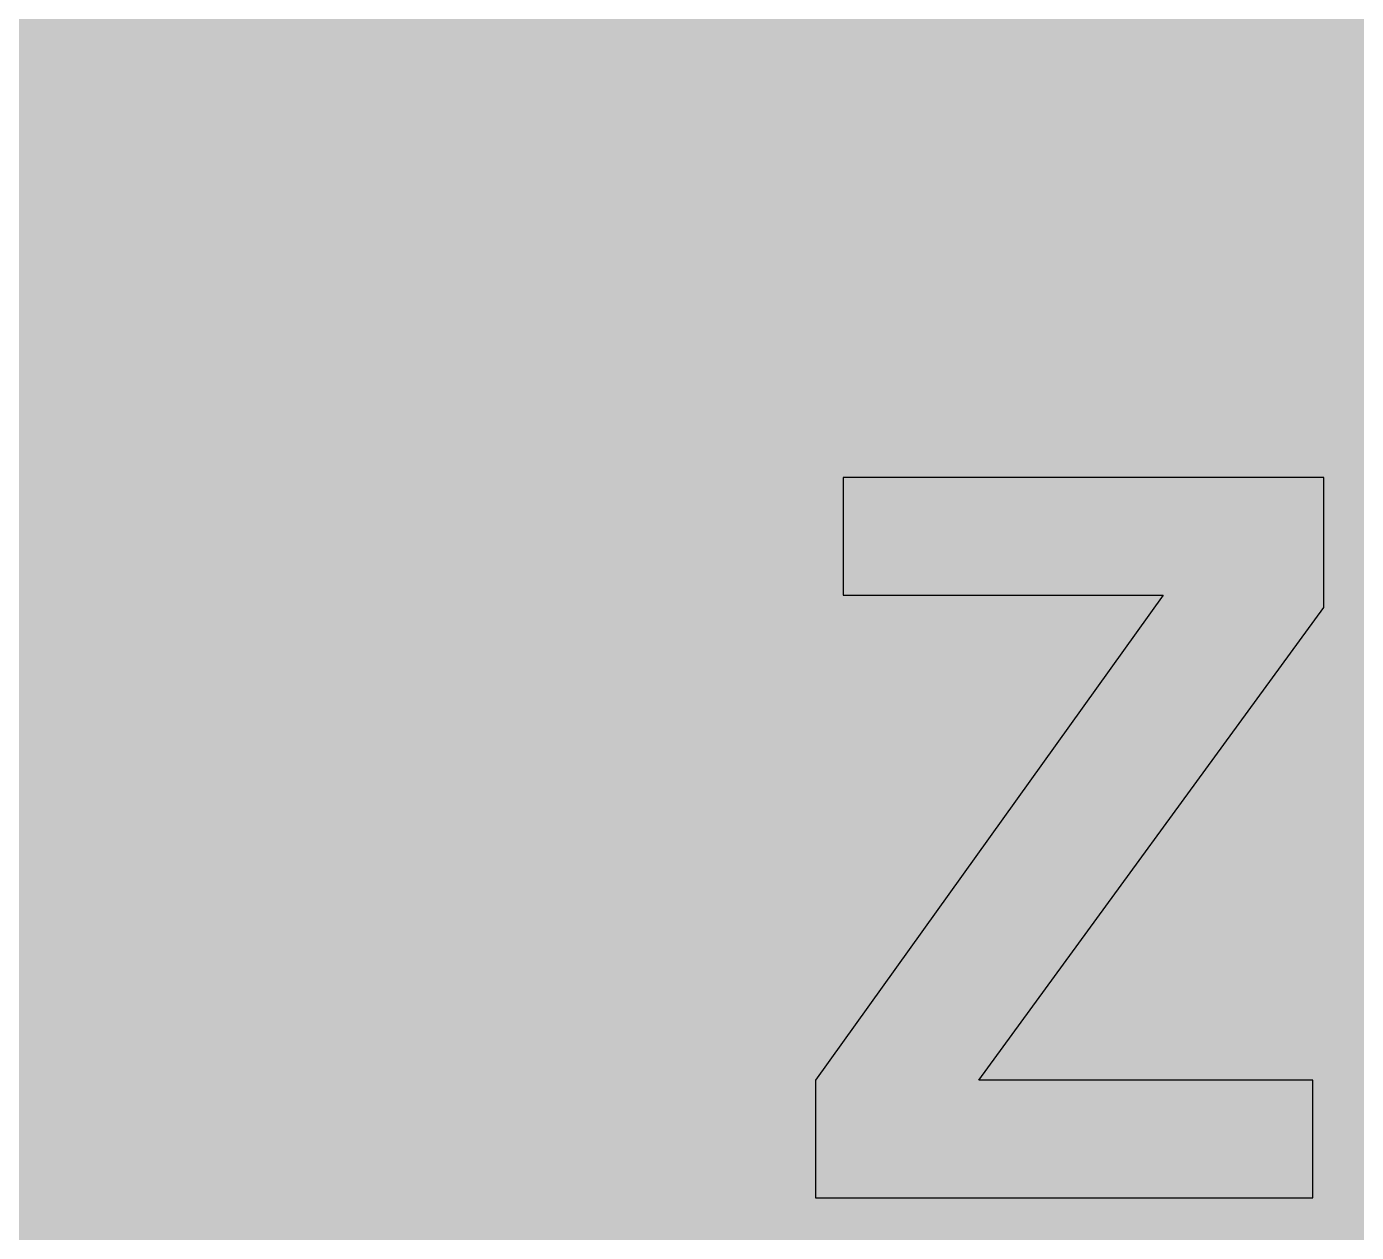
# Model space of a CAD drawing. Header units: millimetres. Extents: x 0 to 212, y 0 to 116.
# Drawn here: x 92.63 to 129.89, y 24.48 to 58.26 of the extents above; entities that cross this region are included whole.
import ezdxf

# ---------------------------------------------------------------- set-up
doc = ezdxf.new("R2010")
doc.units = ezdxf.units.MM

msp = doc.modelspace()

# ---------------------------------------------------------------- hatches: boundary and pattern name
for color, points in [(254, [(14.1633, 0.0536), (13.9878, 0.0533), (13.8125, 0.0559), (13.6373, 0.061), (13.462, 0.0686), (13.2893, 0.0787), (13.114, 0.0914), (12.9413, 0.1041), (12.7686, 0.1219), (12.5959, 0.1397), (12.4231, 0.16), (12.2504, 0.1829), (12.0777, 0.2057), (11.9075, 0.2337), (11.7373, 0.2616), (11.5672, 0.2921), (11.397, 0.3251), (11.2268, 0.3607), (11.0592, 0.3988), (10.8915, 0.4369), (10.7239, 0.4775), (10.5562, 0.5207), (10.3886, 0.5664), (10.2235, 0.6121), (10.0584, 0.6629), (9.8933, 0.7137), (9.7307, 0.7671), (9.5682, 0.8204), (9.4056, 0.8788), (9.2431, 0.9373), (9.083, 0.9982), (8.923, 1.0617), (8.763, 1.1252), (8.6055, 1.1938), (8.4455, 1.2624), (8.2906, 1.331), (8.1331, 1.4046), (7.9781, 1.4783), (7.8232, 1.5545), (7.6708, 1.6332), (7.5184, 1.7145), (7.366, 1.7958), (7.2161, 1.8796), (7.0663, 1.966), (6.919, 2.0523), (6.7716, 2.1438), (6.6243, 2.2352), (6.4795, 2.3266), (6.3348, 2.4232), (6.19, 2.5197), (6.0477, 2.6187), (5.908, 2.7178), (5.7683, 2.8194), (5.6286, 2.9235), (5.4915, 3.0302), (5.3543, 3.1369), (5.2197, 3.2461), (5.0851, 3.3579), (4.953, 3.4722), (4.8209, 3.5865), (4.6914, 3.7033), (4.5644, 3.8202), (4.4348, 3.9395), (4.3104, 4.0615), (4.1859, 4.1859), (4.0615, 4.3104), (3.9395, 4.4348), (3.8202, 4.5618), (3.7033, 4.6914), (3.5865, 4.8209), (3.4722, 4.953), (3.3579, 5.0851), (3.2487, 5.2197), (3.1369, 5.3543), (3.0302, 5.4915), (2.9235, 5.6286), (2.8194, 5.7683), (2.7178, 5.908), (2.6187, 6.0477), (2.5197, 6.19), (2.4232, 6.3348), (2.3266, 6.477), (2.2352, 6.6243), (2.1438, 6.7691), (2.0523, 6.919), (1.966, 7.0663), (1.8796, 7.2161), (1.7958, 7.366), (1.7145, 7.5184), (1.6332, 7.6708), (1.5545, 7.8232), (1.4783, 7.9781), (1.4046, 8.1331), (1.331, 8.2906), (1.2598, 8.4455), (1.1913, 8.603), (1.1252, 8.763), (1.0592, 8.923), (0.9982, 9.083), (0.9373, 9.2431), (0.8763, 9.4056), (0.8204, 9.5682), (0.7645, 9.7307), (0.7112, 9.8933), (0.6604, 10.0584), (0.6121, 10.2235), (0.5639, 10.3911), (0.5207, 10.5562), (0.4775, 10.7239), (0.4343, 10.8915), (0.3962, 11.0592), (0.3607, 11.2268), (0.3251, 11.397), (0.2921, 11.5672), (0.2616, 11.7373), (0.2311, 11.9075), (0.2057, 12.0802), (0.1803, 12.2504), (0.1575, 12.4231), (0.1372, 12.5959), (0.1194, 12.7686), (0.1041, 12.9413), (0.0889, 13.1166), (0.0787, 13.2893), (0.0686, 13.4645), (0.061, 13.6373), (0.0559, 13.8125), (0.0508, 13.9878), (0.0508, 14.163), (0.0522, 102.3592), (0.0508, 102.5322), (0.0559, 102.7074), (0.061, 102.8827), (0.0686, 103.058), (0.0787, 103.2307), (0.0889, 103.4059), (0.1041, 103.5787), (0.1194, 103.7514), (0.1372, 103.9241), (0.1575, 104.0968), (0.1803, 104.2695), (0.2057, 104.4423), (0.2311, 104.6124), (0.2616, 104.7826), (0.2921, 104.9528), (0.3251, 105.123), (0.3607, 105.2932), (0.3962, 105.4608), (0.4343, 105.6284), (0.4775, 105.7961), (0.5207, 105.9637), (0.5639, 106.1314), (0.6121, 106.2965), (0.6604, 106.4616), (0.7112, 106.6267), (0.7645, 106.7892), (0.8204, 106.9518), (0.8763, 107.1143), (0.9373, 107.2769), (0.9982, 107.4369), (1.0592, 107.5969), (1.1252, 107.757), (1.1913, 107.9144), (1.2598, 108.0745), (1.331, 108.2294), (1.4046, 108.3869), (1.4783, 108.5418), (1.5545, 108.6968), (1.6332, 108.8492), (1.7145, 109.0016), (1.7958, 109.154), (1.8796, 109.3038), (1.966, 109.4537), (2.0523, 109.601), (2.1438, 109.7483), (2.2352, 109.8956), (2.3266, 110.0404), (2.4232, 110.1852), (2.5197, 110.33), (2.6187, 110.4722), (2.7178, 110.6119), (2.8194, 110.7516), (2.9235, 110.8913), (3.0302, 111.0285), (3.1369, 111.1656), (3.2487, 111.3003), (3.3579, 111.4349), (3.4722, 111.567), (3.5865, 111.699), (3.7033, 111.8286), (3.8202, 111.9556), (3.9395, 112.0851), (4.0615, 112.2096), (4.1859, 112.334), (4.3104, 112.4585), (4.4348, 112.5804), (4.5644, 112.6998), (4.6914, 112.8166), (4.8209, 112.9335), (4.953, 113.0478), (5.0851, 113.1621), (5.2197, 113.2713), (5.3543, 113.3831), (5.4915, 113.4897), (5.6286, 113.5964), (5.7683, 113.7006), (5.908, 113.8022), (6.0477, 113.9012), (6.19, 114.0003), (6.3348, 114.0968), (6.4795, 114.1933), (6.6243, 114.2848), (6.7716, 114.3762), (6.919, 114.4676), (7.0663, 114.554), (7.2161, 114.6404), (7.366, 114.7242), (7.5184, 114.8055), (7.6708, 114.8867), (7.8232, 114.9655), (7.9781, 115.0417), (8.1331, 115.1153), (8.2906, 115.189), (8.4455, 115.2601), (8.6055, 115.3287), (8.763, 115.3947), (8.923, 115.4608), (9.083, 115.5217), (9.2431, 115.5827), (9.4056, 115.6437), (9.5682, 115.6995), (9.7307, 115.7554), (9.8933, 115.8088), (10.0584, 115.8596), (10.2235, 115.9078), (10.3886, 115.9561), (10.5562, 115.9993), (10.7239, 116.0424), (10.8915, 116.0856), (11.0592, 116.1237), (11.2268, 116.1593), (11.397, 116.1948), (11.5672, 116.2279), (11.7373, 116.2583), (11.9075, 116.2888), (12.0777, 116.3142), (12.2504, 116.3396), (12.4231, 116.3625), (12.5959, 116.3828), (12.7686, 116.4006), (12.9413, 116.4158), (13.114, 116.4311), (13.2893, 116.4412), (13.462, 116.4514), (13.6373, 116.459), (13.8125, 116.4641), (13.9878, 116.4692), (14.163, 116.4692), (197.6078, 116.4703), (197.7822, 116.4692), (197.9574, 116.4641), (198.1327, 116.459), (198.3054, 116.4514), (198.4807, 116.4412), (198.6534, 116.4311), (198.8287, 116.4158), (199.0014, 116.4006), (199.1741, 116.3828), (199.3468, 116.3625), (199.5195, 116.3396), (199.6897, 116.3142), (199.8624, 116.2888), (200.0326, 116.2583), (200.2028, 116.2279), (200.373, 116.1948), (200.5432, 116.1593), (200.7108, 116.1237), (200.8784, 116.0856), (201.0461, 116.0424), (201.2137, 115.9993), (201.3788, 115.9561), (201.5465, 115.9078), (201.7116, 115.8596), (201.8767, 115.8088), (202.0392, 115.7554), (202.2018, 115.6995), (202.3643, 115.6437), (202.5269, 115.5827), (202.6869, 115.5217), (202.8469, 115.4608), (203.007, 115.3947), (203.167, 115.3287), (203.3245, 115.2601), (203.4794, 115.189), (203.6369, 115.1153), (203.7918, 115.0417), (203.9468, 114.9655), (204.0992, 114.8867), (204.2516, 114.8055), (204.404, 114.7242), (204.5538, 114.6404), (204.7037, 114.554), (204.8535, 114.4676), (205.0009, 114.3762), (205.1456, 114.2848), (205.293, 114.1933), (205.4352, 114.0968), (205.58, 114.0003), (205.7222, 113.9012), (205.8619, 113.8022), (206.0016, 113.7006), (206.1413, 113.5964), (206.2785, 113.4897), (206.4156, 113.3831), (206.5503, 113.2713), (206.6849, 113.1621), (206.817, 113.0478), (206.949, 112.9335), (207.0786, 112.8166), (207.2081, 112.6998), (207.3351, 112.5804), (207.4596, 112.4585), (207.584, 112.334), (207.7085, 112.2096), (207.8304, 112.0851), (207.9498, 111.9556), (208.0666, 111.8286), (208.1835, 111.699), (208.2978, 111.567), (208.4121, 111.4349), (208.5238, 111.3003), (208.6331, 111.1656), (208.7397, 111.0285), (208.8464, 110.8913), (208.9506, 110.7516), (209.0522, 110.6119), (209.1512, 110.4722), (209.2503, 110.33), (209.3468, 110.1852), (209.4433, 110.0404), (209.5348, 109.8956), (209.6262, 109.7483), (209.7176, 109.601), (209.804, 109.4537), (209.8904, 109.3038), (209.9742, 109.154), (210.0555, 109.0016), (210.1367, 108.8492), (210.2155, 108.6968), (210.2917, 108.5418), (210.3653, 108.3869), (210.439, 108.2294), (210.5076, 108.0745), (210.5762, 107.9144), (210.6447, 107.757), (210.7082, 107.5969), (210.7717, 107.4369), (210.8327, 107.2769), (210.8911, 107.1143), (210.9495, 106.9518), (211.0029, 106.7892), (211.0562, 106.6267), (211.107, 106.4616), (211.1578, 106.2965), (211.2035, 106.1314), (211.2493, 105.9637), (211.2924, 105.7961), (211.3331, 105.6284), (211.3712, 105.4608), (211.4093, 105.2932), (211.4448, 105.123), (211.4779, 104.9528), (211.5083, 104.7826), (211.5363, 104.6124), (211.5642, 104.4423), (211.5871, 104.2695), (211.6099, 104.0968), (211.6303, 103.9241), (211.648, 103.7514), (211.6658, 103.5787), (211.6785, 103.4059), (211.6912, 103.2307), (211.7014, 103.058), (211.709, 102.8827), (211.7141, 102.7074), (211.7166, 102.5322), (211.7166, 102.3569), (211.7189, 14.1647), (211.7166, 13.9878), (211.7141, 13.8125), (211.709, 13.6373), (211.7014, 13.4645), (211.6912, 13.2893), (211.6785, 13.1166), (211.6658, 12.9413), (211.648, 12.7686), (211.6303, 12.5959), (211.6099, 12.4231), (211.5871, 12.2504), (211.5642, 12.0802), (211.5363, 11.9075), (211.5083, 11.7373), (211.4779, 11.5672), (211.4448, 11.397), (211.4093, 11.2268), (211.3712, 11.0592), (211.3331, 10.8915), (211.2924, 10.7239), (211.2493, 10.5562), (211.2035, 10.3911), (211.1578, 10.2235), (211.107, 10.0584), (211.0562, 9.8933), (211.0029, 9.7307), (210.9495, 9.5682), (210.8911, 9.4056), (210.8327, 9.2431), (210.7717, 9.083), (210.7082, 8.923), (210.6447, 8.763), (210.5762, 8.603), (210.5076, 8.4455), (210.439, 8.2906), (210.3653, 8.1331), (210.2917, 7.9781), (210.2155, 7.8232), (210.1367, 7.6708), (210.0555, 7.5184), (209.9742, 7.366), (209.8904, 7.2161), (209.804, 7.0663), (209.7176, 6.919), (209.6262, 6.7691), (209.5348, 6.6243), (209.4433, 6.477), (209.3468, 6.3348), (209.2503, 6.19), (209.1512, 6.0477), (209.0522, 5.908), (208.9506, 5.7683), (208.8464, 5.6286), (208.7397, 5.4915), (208.6331, 5.3543), (208.5238, 5.2197), (208.4121, 5.0851), (208.2978, 4.953), (208.1835, 4.8209), (208.0666, 4.6914), (207.9498, 4.5618), (207.8304, 4.4348), (207.7085, 4.3104), (207.584, 4.1859), (207.4596, 4.0615), (207.3351, 3.9395), (207.2081, 3.8202), (207.0786, 3.7033), (206.949, 3.5865), (206.817, 3.4722), (206.6849, 3.3579), (206.5503, 3.2461), (206.4156, 3.1369), (206.2785, 3.0302), (206.1413, 2.9235), (206.0016, 2.8194), (205.8619, 2.7178), (205.7222, 2.6187), (205.58, 2.5197), (205.4352, 2.4232), (205.293, 2.3266), (205.1456, 2.2352), (205.0009, 2.1438), (204.8535, 2.0523), (204.7037, 1.966), (204.5538, 1.8796), (204.404, 1.7958), (204.2516, 1.7145), (204.0992, 1.6332), (203.9468, 1.5545), (203.7918, 1.4783), (203.6369, 1.4046), (203.4794, 1.331), (203.3245, 1.2624), (203.167, 1.1938), (203.007, 1.1252), (202.8469, 1.0617), (202.6869, 0.9982), (202.5269, 0.9373), (202.3643, 0.8788), (202.2018, 0.8204), (202.0392, 0.7671), (201.8767, 0.7137), (201.7116, 0.6629), (201.5465, 0.6121), (201.3788, 0.5664), (201.2137, 0.5207), (201.0461, 0.4775), (200.8784, 0.4369), (200.7108, 0.3988), (200.5432, 0.3607), (200.373, 0.3251), (200.2028, 0.2921), (200.0326, 0.2616), (199.8624, 0.2337), (199.6897, 0.2057), (199.5195, 0.1829), (199.3468, 0.16), (199.1741, 0.1397), (199.0014, 0.1219), (198.8287, 0.1041), (198.6534, 0.0914), (198.4807, 0.0787), (198.3054, 0.0686), (198.1327, 0.061), (197.9574, 0.0559), (197.7822, 0.0533), (197.6069, 0.0533)]), (59, [(128.9763, 41.9844), (128.9763, 45.6322), (115.51, 45.6322), (115.51, 42.333), (124.4741, 42.333), (114.7339, 28.751), (114.7339, 25.4536), (128.6648, 25.4536), (128.6648, 28.751), (119.3133, 28.751)])]:
    msp.add_hatch(color=color).paths.add_polyline_path(points)
h = msp.add_hatch(color=59)
edge = h.paths.add_edge_path()
edge.add_line((102.2382, 42.7602), (102.3696, 42.7584))
edge.add_line((102.3696, 42.7584), (102.4992, 42.7584))
edge.add_line((102.4992, 42.7584), (102.6262, 42.7558))
edge.add_line((102.6262, 42.7558), (102.7506, 42.7507))
edge.add_line((102.7506, 42.7507), (102.8751, 42.7482))
edge.add_line((102.8751, 42.7482), (102.997, 42.7431))
edge.add_line((102.997, 42.7431), (103.1164, 42.7355))
edge.add_line((103.1164, 42.7355), (103.2332, 42.7279))
edge.add_line((103.2332, 42.7279), (103.3501, 42.7203))
edge.add_line((103.3501, 42.7203), (103.4618, 42.7101))
edge.add_line((103.4618, 42.7101), (103.5736, 42.6999))
edge.add_line((103.5736, 42.6999), (103.6828, 42.6872))
edge.add_line((103.6828, 42.6872), (103.7895, 42.672))
edge.add_line((103.7895, 42.672), (103.8962, 42.6593))
edge.add_line((103.8962, 42.6593), (103.9978, 42.6415))
edge.add_line((103.9978, 42.6415), (104.0994, 42.6237))
edge.add_line((104.0994, 42.6237), (104.1984, 42.606))
edge.add_line((104.1984, 42.606), (104.2949, 42.5856))
edge.add_line((104.2949, 42.5856), (104.3889, 42.5628))
edge.add_line((104.3889, 42.5628), (104.4829, 42.5374))
edge.add_line((104.4829, 42.5374), (104.5743, 42.512))
edge.add_line((104.5743, 42.512), (104.6607, 42.4866))
edge.add_line((104.6607, 42.4866), (104.7471, 42.4586))
edge.add_line((104.7471, 42.4586), (104.8334, 42.4282))
edge.add_line((104.8334, 42.4282), (104.9147, 42.3951))
edge.add_line((104.9147, 42.3951), (104.996, 42.3621))
edge.add_line((104.996, 42.3621), (105.0747, 42.3266))
edge.add_line((105.0747, 42.3266), (105.1509, 42.2885))
edge.add_line((105.1509, 42.2885), (105.2246, 42.2478))
edge.add_line((105.2246, 42.2478), (105.2957, 42.2072))
edge.add_line((105.2957, 42.2072), (105.3668, 42.164))
edge.add_line((105.3668, 42.164), (105.4329, 42.1183))
edge.add_line((105.4329, 42.1183), (105.4989, 42.07))
edge.add_line((105.4989, 42.07), (105.5624, 42.0218))
edge.add_line((105.5624, 42.0218), (105.6259, 41.971))
edge.add_line((105.6259, 41.971), (105.6843, 41.9151))
edge.add_line((105.6843, 41.9151), (105.7427, 41.8592))
edge.add_line((105.7427, 41.8592), (105.7986, 41.8008))
edge.add_line((105.7986, 41.8008), (105.852, 41.7424))
edge.add_line((105.852, 41.7424), (105.9028, 41.6789))
edge.add_line((105.9028, 41.6789), (105.951, 41.6128))
edge.add_line((105.951, 41.6128), (105.9993, 41.5468))
edge.add_line((105.9993, 41.5468), (106.0425, 41.4757))
edge.add_line((106.0425, 41.4757), (106.0856, 41.4045))
edge.add_line((106.0856, 41.4045), (106.1263, 41.3283))
edge.add_line((106.1263, 41.3283), (106.1669, 41.2521))
edge.add_line((106.1669, 41.2521), (106.2025, 41.1709))
edge.add_line((106.2025, 41.1709), (106.238, 41.0896))
edge.add_line((106.238, 41.0896), (106.2685, 41.0032))
edge.add_line((106.2685, 41.0032), (106.299, 40.9169))
edge.add_line((106.299, 40.9169), (106.3295, 40.8254))
edge.add_line((106.3295, 40.8254), (106.3549, 40.7314))
edge.add_line((106.3549, 40.7314), (106.3777, 40.6349))
edge.add_line((106.3777, 40.6349), (106.4006, 40.5359))
edge.add_line((106.4006, 40.5359), (106.4209, 40.4343))
edge.add_line((106.4209, 40.4343), (106.4387, 40.3301))
edge.add_line((106.4387, 40.3301), (106.4539, 40.2234))
edge.add_line((106.4539, 40.2234), (106.4692, 40.1117))
edge.add_line((106.4692, 40.1117), (106.4793, 39.9974))
edge.add_line((106.4793, 39.9974), (106.4895, 39.8805))
edge.add_line((106.4895, 39.8805), (106.4971, 39.7612))
edge.add_line((106.4971, 39.7612), (106.5022, 39.6392))
edge.add_line((106.5022, 39.6392), (106.5047, 39.5122))
edge.add_line((106.5047, 39.5122), (106.5047, 39.3827))
edge.add_line((106.5047, 39.3827), (106.5071, 37.8322))
edge.add_line((106.5071, 37.8322), (103.5583, 37.8322))
edge.add_line((103.5583, 37.8322), (103.2815, 37.8282))
edge.add_line((103.2815, 37.8282), (103.0122, 37.8257))
edge.add_line((103.0122, 37.8257), (102.7481, 37.8181))
edge.add_line((102.7481, 37.8181), (102.4865, 37.8054))
edge.add_line((102.4865, 37.8054), (102.2299, 37.7927))
edge.add_line((102.2299, 37.7927), (101.9785, 37.7749))
edge.add_line((101.9785, 37.7749), (101.7321, 37.7546))
edge.add_line((101.7321, 37.7546), (101.4882, 37.7317))
edge.add_line((101.4882, 37.7317), (101.2495, 37.7038))
edge.add_line((101.2495, 37.7038), (101.0158, 37.6758))
edge.add_line((101.0158, 37.6758), (100.7847, 37.6428))
edge.add_line((100.7847, 37.6428), (100.5611, 37.6047))
edge.add_line((100.5611, 37.6047), (100.3402, 37.5666))
edge.add_line((100.3402, 37.5666), (100.1243, 37.5234))
edge.add_line((100.1243, 37.5234), (99.9109, 37.4802))
edge.add_line((99.9109, 37.4802), (99.7026, 37.432))
edge.add_line((99.7026, 37.432), (99.502, 37.3786))
edge.add_line((99.502, 37.3786), (99.3013, 37.3253))
edge.add_line((99.3013, 37.3253), (99.1083, 37.2669))
edge.add_line((99.1083, 37.2669), (98.9178, 37.2059))
edge.add_line((98.9178, 37.2059), (98.7323, 37.1424))
edge.add_line((98.7323, 37.1424), (98.552, 37.0738))
edge.add_line((98.552, 37.0738), (98.3742, 37.0053))
edge.add_line((98.3742, 37.0053), (98.2015, 36.9316))
edge.add_line((98.2015, 36.9316), (98.0338, 36.8529))
edge.add_line((98.0338, 36.8529), (97.8713, 36.7741))
edge.add_line((97.8713, 36.7741), (97.7113, 36.6903))
edge.add_line((97.7113, 36.6903), (97.5563, 36.6065))
edge.add_line((97.5563, 36.6065), (97.4039, 36.515))
edge.add_line((97.4039, 36.515), (97.2591, 36.4236))
edge.add_line((97.2591, 36.4236), (97.1169, 36.3296))
edge.add_line((97.1169, 36.3296), (96.9797, 36.2306))
edge.add_line((96.9797, 36.2306), (96.8451, 36.129))
edge.add_line((96.8451, 36.129), (96.7156, 36.0248))
edge.add_line((96.7156, 36.0248), (96.5911, 35.9156))
edge.add_line((96.5911, 35.9156), (96.4717, 35.8038))
edge.add_line((96.4717, 35.8038), (96.3549, 35.6895))
edge.add_line((96.3549, 35.6895), (96.2431, 35.5727))
edge.add_line((96.2431, 35.5727), (96.1365, 35.4533))
edge.add_line((96.1365, 35.4533), (96.0323, 35.3289))
edge.add_line((96.0323, 35.3289), (95.9333, 35.2019))
edge.add_line((95.9333, 35.2019), (95.8393, 35.0723))
edge.add_line((95.8393, 35.0723), (95.7478, 34.9402))
edge.add_line((95.7478, 34.9402), (95.6615, 34.8056))
edge.add_line((95.6615, 34.8056), (95.5802, 34.6659))
edge.add_line((95.5802, 34.6659), (95.504, 34.5237))
edge.add_line((95.504, 34.5237), (95.4303, 34.3764))
edge.add_line((95.4303, 34.3764), (95.3592, 34.229))
edge.add_line((95.3592, 34.229), (95.2957, 34.0766))
edge.add_line((95.2957, 34.0766), (95.2348, 33.9217))
edge.add_line((95.2348, 33.9217), (95.1789, 33.7642))
edge.add_line((95.1789, 33.7642), (95.1255, 33.6042))
edge.add_line((95.1255, 33.6042), (95.0773, 33.4391))
edge.add_line((95.0773, 33.4391), (95.0341, 33.2715))
edge.add_line((95.0341, 33.2715), (94.9935, 33.1013))
edge.add_line((94.9935, 33.1013), (94.9579, 32.9286))
edge.add_line((94.9579, 32.9286), (94.9274, 32.7508))
edge.add_line((94.9274, 32.7508), (94.8995, 32.573))
edge.add_line((94.8995, 32.573), (94.8766, 32.3901))
edge.add_line((94.8766, 32.3901), (94.8588, 32.2021))
edge.add_line((94.8588, 32.2021), (94.8436, 32.0142))
edge.add_line((94.8436, 32.0142), (94.8334, 31.8211))
edge.add_line((94.8334, 31.8211), (94.8284, 31.6255))
edge.add_line((94.8284, 31.6255), (94.8258, 31.4274))
edge.add_line((94.8258, 31.4274), (94.8284, 31.2141))
edge.add_line((94.8284, 31.2141), (94.8334, 31.0058))
edge.add_line((94.8334, 31.0058), (94.8436, 30.8026))
edge.add_line((94.8436, 30.8026), (94.8588, 30.6019))
edge.add_line((94.8588, 30.6019), (94.8766, 30.4038))
edge.add_line((94.8766, 30.4038), (94.8969, 30.2133))
edge.add_line((94.8969, 30.2133), (94.9223, 30.0228))
edge.add_line((94.9223, 30.0228), (94.9528, 29.8399))
edge.add_line((94.9528, 29.8399), (94.9858, 29.6596))
edge.add_line((94.9858, 29.6596), (95.0214, 29.4818))
edge.add_line((95.0214, 29.4818), (95.062, 29.3091))
edge.add_line((95.062, 29.3091), (95.1052, 29.1389))
edge.add_line((95.1052, 29.1389), (95.1535, 28.9738))
edge.add_line((95.1535, 28.9738), (95.2043, 28.8138))
edge.add_line((95.2043, 28.8138), (95.2602, 28.6563))
edge.add_line((95.2602, 28.6563), (95.3186, 28.5013))
edge.add_line((95.3186, 28.5013), (95.3795, 28.3515))
edge.add_line((95.3795, 28.3515), (95.443, 28.2042))
edge.add_line((95.443, 28.2042), (95.5116, 28.0619))
edge.add_line((95.5116, 28.0619), (95.5853, 27.9222))
edge.add_line((95.5853, 27.9222), (95.6589, 27.7876))
edge.add_line((95.6589, 27.7876), (95.7377, 27.6555))
edge.add_line((95.7377, 27.6555), (95.819, 27.526))
edge.add_line((95.819, 27.526), (95.9028, 27.4015))
edge.add_line((95.9028, 27.4015), (95.9917, 27.2796))
edge.add_line((95.9917, 27.2796), (96.0831, 27.1628))
edge.add_line((96.0831, 27.1628), (96.1771, 27.0485))
edge.add_line((96.1771, 27.0485), (96.2736, 26.9367))
edge.add_line((96.2736, 26.9367), (96.3752, 26.83))
edge.add_line((96.3752, 26.83), (96.4768, 26.7259))
edge.add_line((96.4768, 26.7259), (96.5835, 26.6243))
edge.add_line((96.5835, 26.6243), (96.6927, 26.5278))
edge.add_line((96.6927, 26.5278), (96.8045, 26.4338))
edge.add_line((96.8045, 26.4338), (96.9188, 26.3449))
edge.add_line((96.9188, 26.3449), (97.0382, 26.256))
edge.add_line((97.0382, 26.256), (97.1575, 26.1722))
edge.add_line((97.1575, 26.1722), (97.2795, 26.0934))
edge.add_line((97.2795, 26.0934), (97.4065, 26.0147))
edge.add_line((97.4065, 26.0147), (97.5335, 25.941))
edge.add_line((97.5335, 25.941), (97.6655, 25.8699))
edge.add_line((97.6655, 25.8699), (97.8002, 25.8013))
edge.add_line((97.8002, 25.8013), (97.9348, 25.7378))
edge.add_line((97.9348, 25.7378), (98.0745, 25.6769))
edge.add_line((98.0745, 25.6769), (98.2142, 25.6184))
edge.add_line((98.2142, 25.6184), (98.359, 25.5626))
edge.add_line((98.359, 25.5626), (98.5037, 25.5092))
edge.add_line((98.5037, 25.5092), (98.6536, 25.461))
edge.add_line((98.6536, 25.461), (98.8035, 25.4152))
edge.add_line((98.8035, 25.4152), (98.9559, 25.3695))
edge.add_line((98.9559, 25.3695), (99.1108, 25.3314))
edge.add_line((99.1108, 25.3314), (99.2683, 25.2933))
edge.add_line((99.2683, 25.2933), (99.4283, 25.2578))
edge.add_line((99.4283, 25.2578), (99.5909, 25.2273))
edge.add_line((99.5909, 25.2273), (99.7534, 25.1993))
edge.add_line((99.7534, 25.1993), (99.9185, 25.1714))
edge.add_line((99.9185, 25.1714), (100.0887, 25.1485))
edge.add_line((100.0887, 25.1485), (100.2563, 25.1282))
edge.add_line((100.2563, 25.1282), (100.4291, 25.1104))
edge.add_line((100.4291, 25.1104), (100.6043, 25.0977))
edge.add_line((100.6043, 25.0977), (100.7796, 25.085))
edge.add_line((100.7796, 25.085), (100.9574, 25.0749))
edge.add_line((100.9574, 25.0749), (101.1352, 25.0698))
edge.add_line((101.1352, 25.0698), (101.3155, 25.0647))
edge.add_line((101.3155, 25.0647), (101.4984, 25.0647))
edge.add_line((101.4984, 25.0647), (101.6356, 25.0647))
edge.add_line((101.6356, 25.0647), (101.7676, 25.0673))
edge.add_line((101.7676, 25.0673), (101.8997, 25.0723))
edge.add_line((101.8997, 25.0723), (102.0293, 25.08))
edge.add_line((102.0293, 25.08), (102.1588, 25.0876))
edge.add_line((102.1588, 25.0876), (102.2833, 25.0977))
edge.add_line((102.2833, 25.0977), (102.4077, 25.1104))
edge.add_line((102.4077, 25.1104), (102.5296, 25.1231))
edge.add_line((102.5296, 25.1231), (102.6516, 25.1384))
edge.add_line((102.6516, 25.1384), (102.7709, 25.1562))
edge.add_line((102.7709, 25.1562), (102.8878, 25.1765))
edge.add_line((102.8878, 25.1765), (103.0021, 25.1968))
edge.add_line((103.0021, 25.1968), (103.1164, 25.2171))
edge.add_line((103.1164, 25.2171), (103.2281, 25.2425))
edge.add_line((103.2281, 25.2425), (103.3374, 25.2679))
edge.add_line((103.3374, 25.2679), (103.4466, 25.2959))
edge.add_line((103.4466, 25.2959), (103.5533, 25.3238))
edge.add_line((103.5533, 25.3238), (103.6574, 25.3543))
edge.add_line((103.6574, 25.3543), (103.7615, 25.3848))
edge.add_line((103.7615, 25.3848), (103.8631, 25.4178))
edge.add_line((103.8631, 25.4178), (103.9622, 25.4533))
edge.add_line((103.9622, 25.4533), (104.0613, 25.4889))
edge.add_line((104.0613, 25.4889), (104.1578, 25.527))
edge.add_line((104.1578, 25.527), (104.2543, 25.5651))
edge.add_line((104.2543, 25.5651), (104.3483, 25.6057))
edge.add_line((104.3483, 25.6057), (104.4397, 25.6464))
edge.add_line((104.4397, 25.6464), (104.5312, 25.6896))
edge.add_line((104.5312, 25.6896), (104.6201, 25.7327))
edge.add_line((104.6201, 25.7327), (104.709, 25.7785))
edge.add_line((104.709, 25.7785), (104.7953, 25.8267))
edge.add_line((104.7953, 25.8267), (104.8791, 25.8724))
edge.add_line((104.8791, 25.8724), (104.963, 25.9232))
edge.add_line((104.963, 25.9232), (105.0442, 25.9715))
edge.add_line((105.0442, 25.9715), (105.1255, 26.0248))
edge.add_line((105.1255, 26.0248), (105.2043, 26.0756))
edge.add_line((105.2043, 26.0756), (105.283, 26.129))
edge.add_line((105.283, 26.129), (105.3592, 26.1849))
edge.add_line((105.3592, 26.1849), (105.4354, 26.2407))
edge.add_line((105.4354, 26.2407), (105.5091, 26.2966))
edge.add_line((105.5091, 26.2966), (105.5802, 26.355))
edge.add_line((105.5802, 26.355), (105.6513, 26.4135))
edge.add_line((105.6513, 26.4135), (105.7224, 26.4719))
edge.add_line((105.7224, 26.4719), (105.791, 26.5328))
edge.add_line((105.791, 26.5328), (105.8596, 26.5938))
edge.add_line((105.8596, 26.5938), (105.9256, 26.6573))
edge.add_line((105.9256, 26.6573), (105.9891, 26.7208))
edge.add_line((105.9891, 26.7208), (106.0526, 26.7843))
edge.add_line((106.0526, 26.7843), (106.1161, 26.8478))
edge.add_line((106.1161, 26.8478), (106.1771, 26.9138))
edge.add_line((106.1771, 26.9138), (106.238, 26.9799))
edge.add_line((106.238, 26.9799), (106.2965, 27.0459))
edge.add_line((106.2965, 27.0459), (106.3549, 27.1145))
edge.add_line((106.3549, 27.1145), (106.4133, 27.1831))
edge.add_line((106.4133, 27.1831), (106.4692, 27.2517))
edge.add_line((106.4692, 27.2517), (106.5225, 27.3228))
edge.add_line((106.5225, 27.3228), (106.5784, 27.3914))
edge.add_line((106.5784, 27.3914), (106.6292, 27.4625))
edge.add_line((106.6292, 27.4625), (106.6825, 27.5336))
edge.add_line((106.6825, 27.5336), (106.7333, 27.6073))
edge.add_line((106.7333, 27.6073), (106.7816, 27.6784))
edge.add_line((106.7816, 27.6784), (106.8299, 27.752))
edge.add_line((106.8299, 27.752), (106.8781, 27.8257))
edge.add_line((106.8781, 27.8257), (106.9264, 27.8994))
edge.add_line((106.9264, 27.8994), (106.9721, 27.973))
edge.add_line((106.9721, 27.973), (107.4773, 25.4536))
edge.add_line((107.4773, 25.4536), (110.465, 25.4536))
edge.add_line((110.465, 25.4536), (110.465, 39.6169))
edge.add_line((110.465, 39.6169), (110.4621, 39.8094))
edge.add_line((110.4621, 39.8094), (110.457, 39.9999))
edge.add_line((110.457, 39.9999), (110.4494, 40.1879))
edge.add_line((110.4494, 40.1879), (110.4392, 40.3708))
edge.add_line((110.4392, 40.3708), (110.424, 40.5536))
edge.add_line((110.424, 40.5536), (110.4062, 40.734))
edge.add_line((110.4062, 40.734), (110.3859, 40.9092))
edge.add_line((110.3859, 40.9092), (110.363, 41.082))
edge.add_line((110.363, 41.082), (110.3351, 41.2547))
edge.add_line((110.3351, 41.2547), (110.3046, 41.4223))
edge.add_line((110.3046, 41.4223), (110.2716, 41.5874))
edge.add_line((110.2716, 41.5874), (110.2335, 41.7474))
edge.add_line((110.2335, 41.7474), (110.1928, 41.9075))
edge.add_line((110.1928, 41.9075), (110.1471, 42.0649))
edge.add_line((110.1471, 42.0649), (110.0988, 42.2173))
edge.add_line((110.0988, 42.2173), (110.048, 42.3672))
edge.add_line((110.048, 42.3672), (109.9922, 42.5145))
edge.add_line((109.9922, 42.5145), (109.9337, 42.6593))
edge.add_line((109.9337, 42.6593), (109.8702, 42.8015))
edge.add_line((109.8702, 42.8015), (109.8042, 42.9412))
edge.add_line((109.8042, 42.9412), (109.7331, 43.0759))
edge.add_line((109.7331, 43.0759), (109.6594, 43.2079))
edge.add_line((109.6594, 43.2079), (109.5807, 43.34))
edge.add_line((109.5807, 43.34), (109.4994, 43.467))
edge.add_line((109.4994, 43.467), (109.4156, 43.5889))
edge.add_line((109.4156, 43.5889), (109.3241, 43.7109))
edge.add_line((109.3241, 43.7109), (109.2327, 43.8302))
edge.add_line((109.2327, 43.8302), (109.1336, 43.9445))
edge.add_line((109.1336, 43.9445), (109.032, 44.0563))
edge.add_line((109.032, 44.0563), (108.9279, 44.1655))
edge.add_line((108.9279, 44.1655), (108.8161, 44.2722))
edge.add_line((108.8161, 44.2722), (108.7044, 44.3738))
edge.add_line((108.7044, 44.3738), (108.585, 44.4729))
edge.add_line((108.585, 44.4729), (108.4631, 44.5694))
edge.add_line((108.4631, 44.5694), (108.3361, 44.6634))
edge.add_line((108.3361, 44.6634), (108.2065, 44.7548))
edge.add_line((108.2065, 44.7548), (108.0694, 44.8437))
edge.add_line((108.0694, 44.8437), (107.9322, 44.9275))
edge.add_line((107.9322, 44.9275), (107.7874, 45.0088))
edge.add_line((107.7874, 45.0088), (107.6401, 45.0875))
edge.add_line((107.6401, 45.0875), (107.4852, 45.1612))
edge.add_line((107.4852, 45.1612), (107.3302, 45.2349))
edge.add_line((107.3302, 45.2349), (107.1677, 45.3034))
edge.add_line((107.1677, 45.3034), (107, 45.3695))
edge.add_line((107, 45.3695), (106.8299, 45.433))
edge.add_line((106.8299, 45.433), (106.6546, 45.4914))
edge.add_line((106.6546, 45.4914), (106.4743, 45.5473))
edge.add_line((106.4743, 45.5473), (106.2888, 45.6006))
edge.add_line((106.2888, 45.6006), (106.1009, 45.6514))
edge.add_line((106.1009, 45.6514), (105.9053, 45.6997))
edge.add_line((105.9053, 45.6997), (105.7072, 45.7429))
edge.add_line((105.7072, 45.7429), (105.5014, 45.7835))
edge.add_line((105.5014, 45.7835), (105.2932, 45.8191))
edge.add_line((105.2932, 45.8191), (105.0798, 45.8546))
edge.add_line((105.0798, 45.8546), (104.8614, 45.8851))
edge.add_line((104.8614, 45.8851), (104.6378, 45.913))
edge.add_line((104.6378, 45.913), (104.4092, 45.9384))
edge.add_line((104.4092, 45.9384), (104.1756, 45.9588))
edge.add_line((104.1756, 45.9588), (103.9368, 45.9765))
edge.add_line((103.9368, 45.9765), (103.693, 45.9918))
edge.add_line((103.693, 45.9918), (103.4415, 46.0019))
edge.add_line((103.4415, 46.0019), (103.1875, 46.0121))
edge.add_line((103.1875, 46.0121), (102.9284, 46.0172))
edge.add_line((102.9284, 46.0172), (102.6643, 46.0172))
edge.add_line((102.6643, 46.0172), (102.5449, 46.0172))
edge.add_line((102.5449, 46.0172), (102.428, 46.0172))
edge.add_line((102.428, 46.0172), (102.3112, 46.0146))
edge.add_line((102.3112, 46.0146), (102.1944, 46.0121))
edge.add_line((102.1944, 46.0121), (102.0775, 46.007))
edge.add_line((102.0775, 46.007), (101.9607, 46.0019))
edge.add_line((101.9607, 46.0019), (101.8464, 45.9969))
edge.add_line((101.8464, 45.9969), (101.7295, 45.9918))
edge.add_line((101.7295, 45.9918), (101.6152, 45.9842))
edge.add_line((101.6152, 45.9842), (101.5009, 45.9765))
edge.add_line((101.5009, 45.9765), (101.3866, 45.9689))
edge.add_line((101.3866, 45.9689), (101.2723, 45.9613))
edge.add_line((101.2723, 45.9613), (101.158, 45.9511))
edge.add_line((101.158, 45.9511), (101.0463, 45.941))
edge.add_line((101.0463, 45.941), (100.932, 45.9308))
edge.add_line((100.932, 45.9308), (100.8202, 45.9181))
edge.add_line((100.8202, 45.9181), (100.7085, 45.9054))
edge.add_line((100.7085, 45.9054), (100.5967, 45.8927))
edge.add_line((100.5967, 45.8927), (100.4875, 45.88))
edge.add_line((100.4875, 45.88), (100.3757, 45.8648))
edge.add_line((100.3757, 45.8648), (100.2665, 45.8495))
edge.add_line((100.2665, 45.8495), (100.1573, 45.8343))
edge.add_line((100.1573, 45.8343), (100.0481, 45.8191))
edge.add_line((100.0481, 45.8191), (99.9388, 45.8038))
edge.add_line((99.9388, 45.8038), (99.8322, 45.786))
edge.add_line((99.8322, 45.786), (99.7229, 45.7683))
edge.add_line((99.7229, 45.7683), (99.6163, 45.7505))
edge.add_line((99.6163, 45.7505), (99.5096, 45.7327))
edge.add_line((99.5096, 45.7327), (99.4029, 45.7149))
edge.add_line((99.4029, 45.7149), (99.2988, 45.6946))
edge.add_line((99.2988, 45.6946), (99.1946, 45.6743))
edge.add_line((99.1946, 45.6743), (99.0879, 45.654))
edge.add_line((99.0879, 45.654), (98.9863, 45.6336))
edge.add_line((98.9863, 45.6336), (98.8822, 45.6133))
edge.add_line((98.8822, 45.6133), (98.7781, 45.5905))
edge.add_line((98.7781, 45.5905), (98.6765, 45.5701))
edge.add_line((98.6765, 45.5701), (98.5749, 45.5473))
edge.add_line((98.5749, 45.5473), (98.4733, 45.5244))
edge.add_line((98.4733, 45.5244), (98.3742, 45.5016))
edge.add_line((98.3742, 45.5016), (98.2726, 45.4787))
edge.add_line((98.2726, 45.4787), (98.1735, 45.4558))
edge.add_line((98.1735, 45.4558), (98.0745, 45.4304))
edge.add_line((98.0745, 45.4304), (97.978, 45.4076))
edge.add_line((97.978, 45.4076), (97.8789, 45.3822))
edge.add_line((97.8789, 45.3822), (97.7824, 45.3568))
edge.add_line((97.7824, 45.3568), (97.6859, 45.3339))
edge.add_line((97.6859, 45.3339), (97.5919, 45.3085))
edge.add_line((97.5919, 45.3085), (97.4954, 45.2831))
edge.add_line((97.4954, 45.2831), (97.4014, 45.2552))
edge.add_line((97.4014, 45.2552), (97.3074, 45.2298))
edge.add_line((97.3074, 45.2298), (97.216, 45.2044))
edge.add_line((97.216, 45.2044), (97.122, 45.179))
edge.add_line((97.122, 45.179), (97.0305, 45.151))
edge.add_line((97.0305, 45.151), (96.9391, 45.1256))
edge.add_line((96.9391, 45.1256), (96.8502, 45.0977))
edge.add_line((96.8502, 45.0977), (96.7588, 45.0723))
edge.add_line((96.7588, 45.0723), (96.6699, 45.0444))
edge.add_line((96.6699, 45.0444), (96.581, 45.019))
edge.add_line((96.581, 45.019), (96.4946, 44.991))
edge.add_line((96.4946, 44.991), (96.4082, 44.9631))
edge.add_line((96.4082, 44.9631), (96.3219, 44.9377))
edge.add_line((96.3219, 44.9377), (96.2355, 44.9097))
edge.add_line((96.2355, 44.9097), (96.1517, 44.8818))
edge.add_line((96.1517, 44.8818), (96.0679, 44.8539))
edge.add_line((96.0679, 44.8539), (97.0001, 41.8673))
edge.add_line((97.0001, 41.8673), (97.089, 41.8922))
edge.add_line((97.089, 41.8922), (97.1779, 41.9202))
edge.add_line((97.1779, 41.9202), (97.2668, 41.9456))
edge.add_line((97.2668, 41.9456), (97.3557, 41.971))
edge.add_line((97.3557, 41.971), (97.4446, 41.9964))
edge.add_line((97.4446, 41.9964), (97.5335, 42.0218))
edge.add_line((97.5335, 42.0218), (97.6224, 42.0472))
edge.add_line((97.6224, 42.0472), (97.7138, 42.0726))
edge.add_line((97.7138, 42.0726), (97.8027, 42.0954))
edge.add_line((97.8027, 42.0954), (97.8916, 42.1183))
edge.add_line((97.8916, 42.1183), (97.9805, 42.1411))
edge.add_line((97.9805, 42.1411), (98.0694, 42.164))
edge.add_line((98.0694, 42.164), (98.1583, 42.1869))
edge.add_line((98.1583, 42.1869), (98.2472, 42.2097))
edge.add_line((98.2472, 42.2097), (98.3361, 42.23))
edge.add_line((98.3361, 42.23), (98.4225, 42.2504))
edge.add_line((98.4225, 42.2504), (98.5114, 42.2732))
edge.add_line((98.5114, 42.2732), (98.6003, 42.291))
edge.add_line((98.6003, 42.291), (98.6866, 42.3113))
edge.add_line((98.6866, 42.3113), (98.7755, 42.3316))
edge.add_line((98.7755, 42.3316), (98.8619, 42.3494))
edge.add_line((98.8619, 42.3494), (98.9508, 42.3697))
edge.add_line((98.9508, 42.3697), (99.0371, 42.3875))
edge.add_line((99.0371, 42.3875), (99.1235, 42.4053))
edge.add_line((99.1235, 42.4053), (99.2099, 42.4231))
edge.add_line((99.2099, 42.4231), (99.2962, 42.4383))
edge.add_line((99.2962, 42.4383), (99.3826, 42.4561))
edge.add_line((99.3826, 42.4561), (99.4689, 42.4713))
edge.add_line((99.4689, 42.4713), (99.5528, 42.4866))
edge.add_line((99.5528, 42.4866), (99.6391, 42.5018))
edge.add_line((99.6391, 42.5018), (99.7229, 42.5171))
edge.add_line((99.7229, 42.5171), (99.8068, 42.5298))
edge.add_line((99.8068, 42.5298), (99.8906, 42.545))
edge.add_line((99.8906, 42.545), (99.9744, 42.5577))
edge.add_line((99.9744, 42.5577), (100.0582, 42.5704))
edge.add_line((100.0582, 42.5704), (100.142, 42.5831))
edge.add_line((100.142, 42.5831), (100.2233, 42.5958))
edge.add_line((100.2233, 42.5958), (100.3046, 42.6085))
edge.add_line((100.3046, 42.6085), (100.3859, 42.6187))
edge.add_line((100.3859, 42.6187), (100.4672, 42.6288))
edge.add_line((100.4672, 42.6288), (100.5484, 42.6415))
edge.add_line((100.5484, 42.6415), (100.6272, 42.6517))
edge.add_line((100.6272, 42.6517), (100.7085, 42.6593))
edge.add_line((100.7085, 42.6593), (100.7872, 42.6695))
edge.add_line((100.7872, 42.6695), (100.8659, 42.6771))
edge.add_line((100.8659, 42.6771), (100.9421, 42.6872))
edge.add_line((100.9421, 42.6872), (101.0209, 42.6949))
edge.add_line((101.0209, 42.6949), (101.0971, 42.7025))
edge.add_line((101.0971, 42.7025), (101.1733, 42.7076))
edge.add_line((101.1733, 42.7076), (101.2495, 42.7152))
edge.add_line((101.2495, 42.7152), (101.3231, 42.7203))
edge.add_line((101.3231, 42.7203), (101.3993, 42.7253))
edge.add_line((101.3993, 42.7253), (101.473, 42.7304))
edge.add_line((101.473, 42.7304), (101.5441, 42.7355))
edge.add_line((101.5441, 42.7355), (101.6178, 42.7406))
edge.add_line((101.6178, 42.7406), (101.6889, 42.7457))
edge.add_line((101.6889, 42.7457), (101.76, 42.7482))
edge.add_line((101.76, 42.7482), (101.8311, 42.7507))
edge.add_line((101.8311, 42.7507), (101.8997, 42.7533))
edge.add_line((101.8997, 42.7533), (101.9683, 42.7558))
edge.add_line((101.9683, 42.7558), (102.0369, 42.7558))
edge.add_line((102.0369, 42.7558), (102.1055, 42.7584))
edge.add_line((102.1055, 42.7584), (102.1715, 42.7584))
edge.add_line((102.1715, 42.7584), (102.2375, 42.7584))
edge = h.paths.add_edge_path(flags=16)
edge.add_line((102.3553, 28.2081), (102.2325, 28.2067))
edge.add_line((102.2325, 28.2067), (102.1156, 28.2118))
edge.add_line((102.1156, 28.2118), (101.9988, 28.2143))
edge.add_line((101.9988, 28.2143), (101.887, 28.2219))
edge.add_line((101.887, 28.2219), (101.7753, 28.2296))
edge.add_line((101.7753, 28.2296), (101.666, 28.2397))
edge.add_line((101.666, 28.2397), (101.5619, 28.2524))
edge.add_line((101.5619, 28.2524), (101.4578, 28.2651))
edge.add_line((101.4578, 28.2651), (101.3562, 28.2829))
edge.add_line((101.3562, 28.2829), (101.2571, 28.2981))
edge.add_line((101.2571, 28.2981), (101.1606, 28.3185))
edge.add_line((101.1606, 28.3185), (101.0666, 28.3388))
edge.add_line((101.0666, 28.3388), (100.9752, 28.3616))
edge.add_line((100.9752, 28.3616), (100.8837, 28.387))
edge.add_line((100.8837, 28.387), (100.7974, 28.4124))
edge.add_line((100.7974, 28.4124), (100.711, 28.4404))
edge.add_line((100.711, 28.4404), (100.6272, 28.4709))
edge.add_line((100.6272, 28.4709), (100.5484, 28.5013))
edge.add_line((100.5484, 28.5013), (100.4697, 28.5344))
edge.add_line((100.4697, 28.5344), (100.391, 28.5699))
edge.add_line((100.391, 28.5699), (100.3173, 28.6055))
edge.add_line((100.3173, 28.6055), (100.2462, 28.6461))
edge.add_line((100.2462, 28.6461), (100.1751, 28.6842))
edge.add_line((100.1751, 28.6842), (100.1065, 28.7274))
edge.add_line((100.1065, 28.7274), (100.0404, 28.7706))
edge.add_line((100.0404, 28.7706), (99.9769, 28.8138))
edge.add_line((99.9769, 28.8138), (99.9134, 28.862))
edge.add_line((99.9134, 28.862), (99.855, 28.9103))
edge.add_line((99.855, 28.9103), (99.7966, 28.9585))
edge.add_line((99.7966, 28.9585), (99.7382, 29.0119))
edge.add_line((99.7382, 29.0119), (99.6848, 29.0627))
edge.add_line((99.6848, 29.0627), (99.634, 29.1186))
edge.add_line((99.634, 29.1186), (99.5832, 29.1744))
edge.add_line((99.5832, 29.1744), (99.535, 29.2329))
edge.add_line((99.535, 29.2329), (99.4867, 29.2913))
edge.add_line((99.4867, 29.2913), (99.4435, 29.3522))
edge.add_line((99.4435, 29.3522), (99.4004, 29.4157))
edge.add_line((99.4004, 29.4157), (99.3572, 29.4792))
edge.add_line((99.3572, 29.4792), (99.3191, 29.5453))
edge.add_line((99.3191, 29.5453), (99.281, 29.6113))
edge.add_line((99.281, 29.6113), (99.2454, 29.6824))
edge.add_line((99.2454, 29.6824), (99.2124, 29.751))
edge.add_line((99.2124, 29.751), (99.1794, 29.8221))
edge.add_line((99.1794, 29.8221), (99.1489, 29.8958))
edge.add_line((99.1489, 29.8958), (99.1184, 29.972))
edge.add_line((99.1184, 29.972), (99.0905, 30.0482))
edge.add_line((99.0905, 30.0482), (99.0651, 30.1244))
edge.add_line((99.0651, 30.1244), (99.0422, 30.2031))
edge.add_line((99.0422, 30.2031), (99.0194, 30.2844))
edge.add_line((99.0194, 30.2844), (98.999, 30.3657))
edge.add_line((98.999, 30.3657), (98.9787, 30.4495))
edge.add_line((98.9787, 30.4495), (98.9609, 30.5333))
edge.add_line((98.9609, 30.5333), (98.9457, 30.6197))
edge.add_line((98.9457, 30.6197), (98.9305, 30.7086))
edge.add_line((98.9305, 30.7086), (98.9178, 30.7975))
edge.add_line((98.9178, 30.7975), (98.9051, 30.8889))
edge.add_line((98.9051, 30.8889), (98.8949, 30.9804))
edge.add_line((98.8949, 30.9804), (98.8873, 31.0718))
edge.add_line((98.8873, 31.0718), (98.8797, 31.1683))
edge.add_line((98.8797, 31.1683), (98.872, 31.2623))
edge.add_line((98.872, 31.2623), (98.867, 31.3614))
edge.add_line((98.867, 31.3614), (98.8644, 31.4579))
edge.add_line((98.8644, 31.4579), (98.8619, 31.5595))
edge.add_line((98.8619, 31.5595), (98.8619, 31.6611))
edge.add_line((98.8619, 31.6611), (98.8619, 31.7678))
edge.add_line((98.8619, 31.7678), (98.8644, 31.8719))
edge.add_line((98.8644, 31.8719), (98.8695, 31.9761))
edge.add_line((98.8695, 31.9761), (98.8771, 32.0777))
edge.add_line((98.8771, 32.0777), (98.8847, 32.1767))
edge.add_line((98.8847, 32.1767), (98.8974, 32.2758))
edge.add_line((98.8974, 32.2758), (98.9076, 32.3723))
edge.add_line((98.9076, 32.3723), (98.9228, 32.4688))
edge.add_line((98.9228, 32.4688), (98.9406, 32.5628))
edge.add_line((98.9406, 32.5628), (98.9584, 32.6542))
edge.add_line((98.9584, 32.6542), (98.9787, 32.7431))
edge.add_line((98.9787, 32.7431), (99.0016, 32.832))
edge.add_line((99.0016, 32.832), (99.027, 32.9209))
edge.add_line((99.027, 32.9209), (99.0524, 33.0048))
edge.add_line((99.0524, 33.0048), (99.0803, 33.0911))
edge.add_line((99.0803, 33.0911), (99.1133, 33.1724))
edge.add_line((99.1133, 33.1724), (99.1464, 33.2537))
edge.add_line((99.1464, 33.2537), (99.1794, 33.3324))
edge.add_line((99.1794, 33.3324), (99.2175, 33.4086))
edge.add_line((99.2175, 33.4086), (99.2581, 33.4848))
edge.add_line((99.2581, 33.4848), (99.2988, 33.5585))
edge.add_line((99.2988, 33.5585), (99.3419, 33.6321))
edge.add_line((99.3419, 33.6321), (99.3877, 33.7033))
edge.add_line((99.3877, 33.7033), (99.4359, 33.7718))
edge.add_line((99.4359, 33.7718), (99.4867, 33.8404))
edge.add_line((99.4867, 33.8404), (99.5401, 33.9065))
edge.add_line((99.5401, 33.9065), (99.5959, 33.97))
edge.add_line((99.5959, 33.97), (99.6518, 34.0335))
edge.add_line((99.6518, 34.0335), (99.7128, 34.0919))
edge.add_line((99.7128, 34.0919), (99.7737, 34.1528))
edge.add_line((99.7737, 34.1528), (99.8372, 34.2087))
edge.add_line((99.8372, 34.2087), (99.9058, 34.2646))
edge.add_line((99.9058, 34.2646), (99.9744, 34.3205))
edge.add_line((99.9744, 34.3205), (100.0455, 34.3713))
edge.add_line((100.0455, 34.3713), (100.1192, 34.4246))
edge.add_line((100.1192, 34.4246), (100.1954, 34.4729))
edge.add_line((100.1954, 34.4729), (100.2741, 34.5211))
edge.add_line((100.2741, 34.5211), (100.3529, 34.5669))
edge.add_line((100.3529, 34.5669), (100.4367, 34.61))
edge.add_line((100.4367, 34.61), (100.523, 34.6532))
edge.add_line((100.523, 34.6532), (100.6119, 34.6939))
edge.add_line((100.6119, 34.6939), (100.7034, 34.732))
edge.add_line((100.7034, 34.732), (100.7948, 34.7701))
edge.add_line((100.7948, 34.7701), (100.8913, 34.8056))
edge.add_line((100.8913, 34.8056), (100.9904, 34.8386))
edge.add_line((100.9904, 34.8386), (101.092, 34.8717))
edge.add_line((101.092, 34.8717), (101.1936, 34.9021))
edge.add_line((101.1936, 34.9021), (101.3003, 34.9301))
edge.add_line((101.3003, 34.9301), (101.4095, 34.958))
edge.add_line((101.4095, 34.958), (101.5213, 34.9834))
edge.add_line((101.5213, 34.9834), (101.6356, 35.0063))
edge.add_line((101.6356, 35.0063), (101.7524, 35.0266))
edge.add_line((101.7524, 35.0266), (101.8718, 35.0469))
edge.add_line((101.8718, 35.0469), (101.9937, 35.0672))
edge.add_line((101.9937, 35.0672), (102.1182, 35.0825))
edge.add_line((102.1182, 35.0825), (102.2452, 35.0977))
edge.add_line((102.2452, 35.0977), (102.3747, 35.1104))
edge.add_line((102.3747, 35.1104), (102.5068, 35.1231))
edge.add_line((102.5068, 35.1231), (102.6439, 35.1307))
edge.add_line((102.6439, 35.1307), (102.7811, 35.1409))
edge.add_line((102.7811, 35.1409), (102.9233, 35.146))
edge.add_line((102.9233, 35.146), (103.0656, 35.1511))
edge.add_line((103.0656, 35.1511), (103.2129, 35.1536))
edge.add_line((103.2129, 35.1536), (103.3628, 35.1536))
edge.add_line((103.3628, 35.1536), (106.5071, 35.155))
edge.add_line((106.5071, 35.155), (106.5071, 31.8558))
edge.add_line((106.5071, 31.8558), (106.5047, 31.7856))
edge.add_line((106.5047, 31.7856), (106.5022, 31.7144))
edge.add_line((106.5022, 31.7144), (106.4997, 31.6433))
edge.add_line((106.4997, 31.6433), (106.4946, 31.5697))
edge.add_line((106.4946, 31.5697), (106.487, 31.4985))
edge.add_line((106.487, 31.4985), (106.4768, 31.4249))
edge.add_line((106.4768, 31.4249), (106.4666, 31.3487))
edge.add_line((106.4666, 31.3487), (106.4539, 31.275))
edge.add_line((106.4539, 31.275), (106.4412, 31.1988))
edge.add_line((106.4412, 31.1988), (106.426, 31.1226))
edge.add_line((106.426, 31.1226), (106.4082, 31.0464))
edge.add_line((106.4082, 31.0464), (106.3879, 30.9702))
edge.add_line((106.3879, 30.9702), (106.3676, 30.894))
edge.add_line((106.3676, 30.894), (106.3447, 30.8178))
edge.add_line((106.3447, 30.8178), (106.3193, 30.7391))
edge.add_line((106.3193, 30.7391), (106.2939, 30.6629))
edge.add_line((106.2939, 30.6629), (106.266, 30.5867))
edge.add_line((106.266, 30.5867), (106.2355, 30.5079))
edge.add_line((106.2355, 30.5079), (106.2025, 30.4317))
edge.add_line((106.2025, 30.4317), (106.1695, 30.3555))
edge.add_line((106.1695, 30.3555), (106.1314, 30.2793))
edge.add_line((106.1314, 30.2793), (106.0933, 30.2031))
edge.add_line((106.0933, 30.2031), (106.0526, 30.1269))
edge.add_line((106.0526, 30.1269), (106.012, 30.0533))
edge.add_line((106.012, 30.0533), (105.9663, 29.9771))
edge.add_line((105.9663, 29.9771), (105.9205, 29.9034))
edge.add_line((105.9205, 29.9034), (105.8697, 29.8298))
edge.add_line((105.8697, 29.8298), (105.8189, 29.7586))
edge.add_line((105.8189, 29.7586), (105.7656, 29.6875))
edge.add_line((105.7656, 29.6875), (105.7123, 29.6164))
edge.add_line((105.7123, 29.6164), (105.6538, 29.5453))
edge.add_line((105.6538, 29.5453), (105.5929, 29.4767))
edge.add_line((105.5929, 29.4767), (105.5319, 29.4107))
edge.add_line((105.5319, 29.4107), (105.4684, 29.3446))
edge.add_line((105.4684, 29.3446), (105.3998, 29.2786))
edge.add_line((105.3998, 29.2786), (105.3313, 29.2151))
edge.add_line((105.3313, 29.2151), (105.2601, 29.1516))
edge.add_line((105.2601, 29.1516), (105.1865, 29.0906))
edge.add_line((105.1865, 29.0906), (105.1103, 29.0297))
edge.add_line((105.1103, 29.0297), (105.0315, 28.9712))
edge.add_line((105.0315, 28.9712), (104.9503, 28.9154))
edge.add_line((104.9503, 28.9154), (104.8664, 28.8595))
edge.add_line((104.8664, 28.8595), (104.7801, 28.8061))
edge.add_line((104.7801, 28.8061), (104.6937, 28.7553))
edge.add_line((104.6937, 28.7553), (104.6023, 28.7071))
edge.add_line((104.6023, 28.7071), (104.5083, 28.6588))
edge.add_line((104.5083, 28.6588), (104.4118, 28.6131))
edge.add_line((104.4118, 28.6131), (104.3127, 28.5699))
edge.add_line((104.3127, 28.5699), (104.2111, 28.5267))
edge.add_line((104.2111, 28.5267), (104.107, 28.4886))
edge.add_line((104.107, 28.4886), (104.0003, 28.4505))
edge.add_line((104.0003, 28.4505), (103.8911, 28.4175))
edge.add_line((103.8911, 28.4175), (103.7768, 28.3845))
edge.add_line((103.7768, 28.3845), (103.6625, 28.354))
edge.add_line((103.6625, 28.354), (103.5456, 28.3286))
edge.add_line((103.5456, 28.3286), (103.4237, 28.3032))
edge.add_line((103.4237, 28.3032), (103.2993, 28.2804))
edge.add_line((103.2993, 28.2804), (103.1748, 28.2626))
edge.add_line((103.1748, 28.2626), (103.0453, 28.2448))
edge.add_line((103.0453, 28.2448), (102.9132, 28.2321))
edge.add_line((102.9132, 28.2321), (102.776, 28.2219))
edge.add_line((102.776, 28.2219), (102.6389, 28.2143))
edge.add_line((102.6389, 28.2143), (102.4992, 28.2092))
edge.add_line((102.4992, 28.2092), (102.3544, 28.2067))

# ---------------------------------------------------------------- linework, layer by layer
at = {"color": 59}
msp.add_lwpolyline([(128.9763, 41.9844), (128.9763, 45.6322), (115.51, 45.6322), (115.51, 42.333), (124.4741, 42.333), (114.7339, 28.751), (114.7339, 25.4536), (128.6648, 25.4536), (128.6648, 28.751), (119.3133, 28.751), (128.9763, 41.9844)], dxfattribs=at)

doc.saveas('drawing.dxf')
